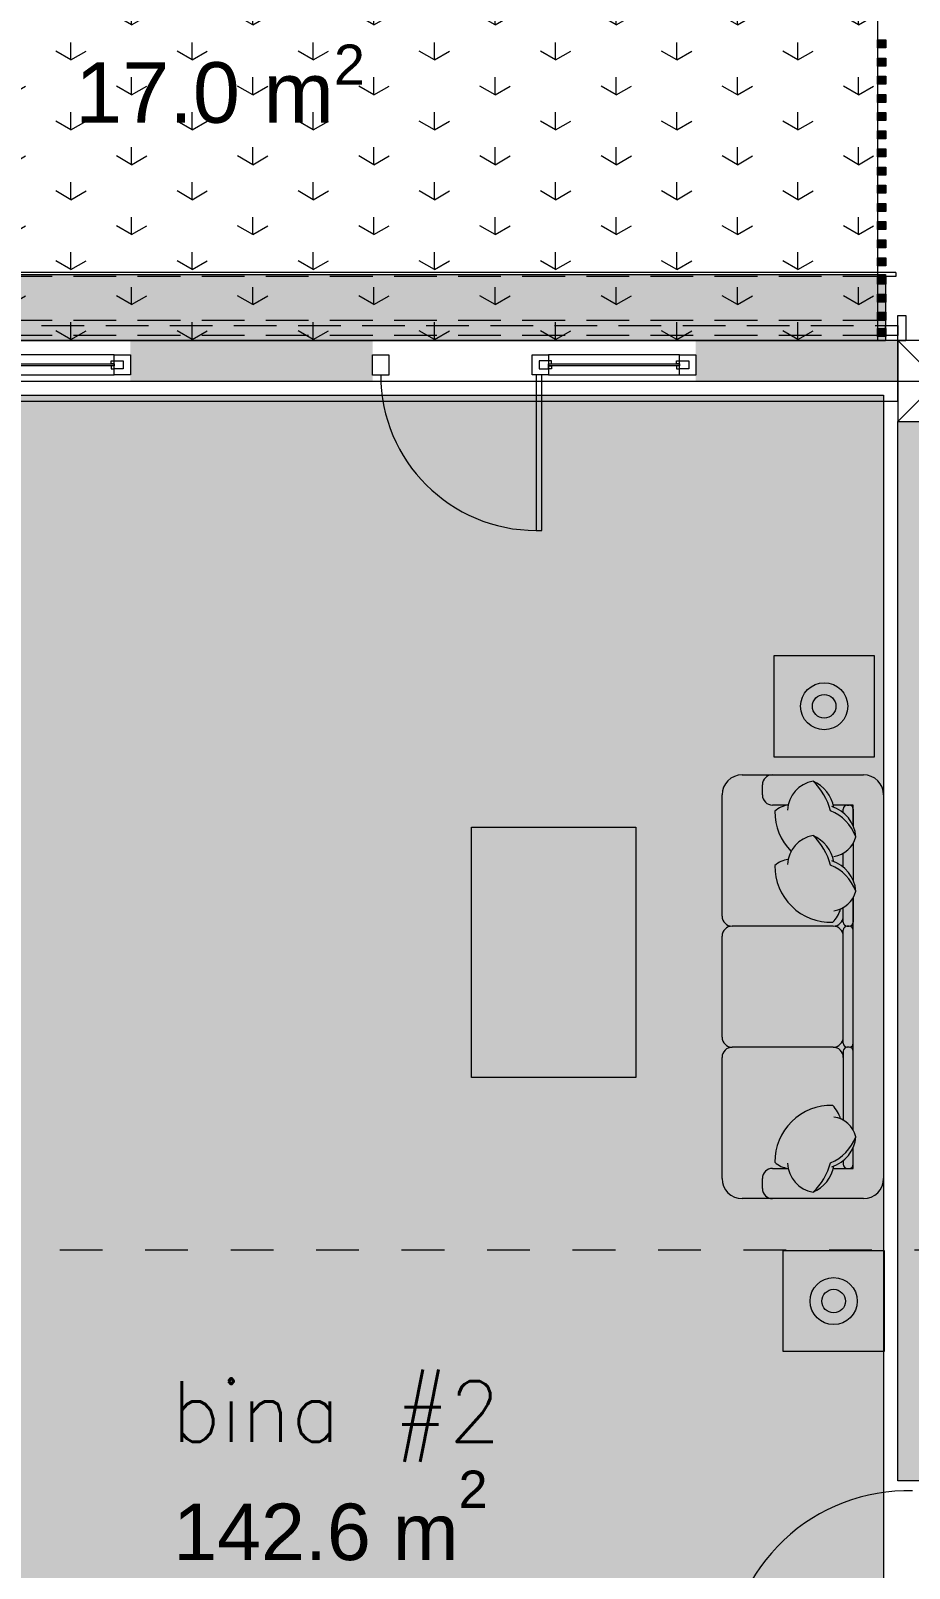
# Model space of a CAD drawing. Header units: millimetres. Extents: x 476571643 to 477489869, y 4620928210 to 4621294454.
# Drawn here: x 477219328 to 477223679, y 4621037450 to 4621045068 of the extents above; entities that cross this region are included whole.
import ezdxf

# ---------------------------------------------------------------- set-up
doc = ezdxf.new("R2010")
doc.units = ezdxf.units.MM
doc.header["$MEASUREMENT"] = 0
doc.linetypes.add('Dashed', pattern=[423.333333, 211.666667, -211.666667])
doc.linetypes.add('Hidden Line', pattern=[317.5, 211.666667, -105.833333])
for name, color, linetype, lineweight in [('2D Drafting - General_Pen_No__1_Pen_No__7', 7, 'Continuous', 0), ('2D Drafting - General_Pen_No__1_Pen_No__7_Pen_No__7', 7, 'Continuous', 0), ('2D Drafting - General_Pen_No__250_Pen_No__7_Pen_No__250', 7, 'Continuous', 0), ('2D Drafting - General_Pen_No__250_Pen_No__7_Pen_No__4', 7, 'Continuous', 0), ('2D Drafting - General_Pen_No__250_Pen_No__7_Pen_No__7', 7, 'Continuous', 0), ('2D Drafting - General_Pen_No__7_Pen_No__7_Pen_No__7', 7, 'Continuous', 0), ('Annotation - Text_Pen_No__7_Pen_No__142', 142, 'Continuous', 0), ('Doors_Pen_No__7_Pen_No__7_Pen_No__7', 7, 'Continuous', 0), ('G-Anno-Nplt_Pen_No__142', 142, 'Continuous', 0), ('G-Anno-Nplt_Pen_No__151', 151, 'Continuous', 0), ('G-Anno-Nplt_Pen_No__4', 7, 'Continuous', 0), ('kar-panjara_Pen_No__7_Pen_No__7_Pen_No__7', 7, 'Continuous', 0), ('New_0_Pen_No__250_Pen_No__255', 255, 'Continuous', 0), ('New_0_Pen_No__250_Pen_No__7', 7, 'Continuous', 0), ('New_0_Pen_No__7', 7, 'Continuous', 0), ('New_2D Drafting - General_Pen_No__250_Pen_No__7_Pen_No__112', 112, 'Continuous', 0), ('New_2D Drafting - General_Pen_No__250_Pen_No__7_Pen_No__4', 7, 'Continuous', 0), ('New_Interior - Furniture _Pen_No__250', 7, 'Continuous', 0), ('New_Interior - Furniture _Pen_No__255', 255, 'Continuous', 0), ('New_shenobebi_Pen_No__1', 1, 'Continuous', 0), ('zoma_Pen_No__142', 142, 'Continuous', 0), ('zoma_Pen_No__5_Pen_No__5', 5, 'Continuous', 0)]:
    doc.layers.add(name, color=color, linetype=linetype, lineweight=lineweight)
doc.layers.add('zoma', color=7, linetype='Continuous')
doc.styles.add('GENERATED_STYLE_1', font='arial.ttf')
doc.styles.add('GENERATED_STYLE_2', font='arial.ttf')
doc.dimstyles.new('GENERATED_STYLE__3', dxfattribs={"dimtxt": 200, "dimasz": 64.421331, "dimexe": 0.18, "dimexo": 3, "dimgap": 0.09, "dimtad": 1, "dimtih": 1, "dimtoh": 1, "dimlfac": 0.001, "dimzin": 0, "dimdsep": 46, "dimtxsty": 'GENERATED_STYLE_2', "dimblk": 'ARROWHEAD_2', "dimblk1": 'ARROWHEAD_2', "dimblk2": 'ARROWHEAD_2', "dimcen": 0.09, "dimclrd": 142, "dimclre": 142, "dimclrt": 142, "dimadec": 0, "dimazin": 0, "dimtfac": 1, "dimtdec": 4, "dimtmove": 0, "dimatfit": 3, "dimfxl": 1, "dimtolj": 1, "dimtzin": 0, "dimarcsym": 0})
doc.dimstyles.new('GENERATED_STYLE__7', dxfattribs={"dimtxt": 200, "dimasz": 64.421331, "dimexe": 0.18, "dimexo": 3, "dimgap": 0.09, "dimtad": 1, "dimlfac": 0.001, "dimzin": 0, "dimdsep": 46, "dimtxsty": 'GENERATED_STYLE_2', "dimblk": 'ARROWHEAD_2', "dimblk1": 'ARROWHEAD_2', "dimblk2": 'ARROWHEAD_2', "dimcen": 0.09, "dimclrd": 142, "dimclre": 142, "dimclrt": 142, "dimadec": 0, "dimazin": 0, "dimtfac": 1, "dimtdec": 4, "dimtmove": 0, "dimatfit": 3, "dimfxl": 1, "dimtolj": 1, "dimtzin": 0, "dimarcsym": 0})

# ---------------------------------------------------------------- blocks, each defined once
blk = doc.blocks.new('*D1229', base_point=(476844527.1, 4621385791))
at = {"layer": 'zoma_Pen_No__142', "color": 142, "linetype": 'Continuous', "lineweight": 0, "transparency": 16777216}
for p, q in [((477240465.3, 4621043532.5), (477240338.2, 4621043532.5)), ((477240444.1, 4621043508.1), (477240359.4, 4621043557)), ((477240401.7, 4621025832.5), (477240401.7, 4621043532.5)), ((477240465.3, 4621025832.5), (477240338.2, 4621025832.5)), ((477240359.4, 4621025857), (477240444.1, 4621025808.1)), ((477240401.7, 4621025791.1), (477240401.7, 4621025832.5))]:
    blk.add_line(p, q, dxfattribs=at)
at = {"layer": 'zoma_Pen_No__142', "color": 142, "lineweight": 0, "transparency": 16777216, "insert": (477240361.7, 4621034340.6), "char_height": 200, "attachment_point": 7, "rotation": 90, "style": 'GENERATED_STYLE_2'}
blk.add_mtext('\\A1;{\\pql;\\fArial CYR|b0|i0|c204|p34;17.70}', dxfattribs=at)
blk = doc.blocks.new('ARROWHEAD_2')
at = {"color": 0, "linetype": 'Continuous', "lineweight": 0}
for p, q in [((0, 0), (-1, 0)), ((-0.38, -0.66), (0.38, 0.66))]:
    blk.add_line(p, q, dxfattribs=at)
blk = doc.blocks.new('*D1230', base_point=(476844527.1, 4621385791))
at = {"layer": 'zoma_Pen_No__142', "color": 142, "linetype": 'Continuous', "lineweight": 0, "transparency": 16777216}
for p, q in [((477240401.7, 4621043532.5), (477240401.7, 4621043574)), ((477240465.3, 4621043532.5), (477240338.2, 4621043532.5)), ((477240444.1, 4621043508.1), (477240359.4, 4621043557))]:
    blk.add_line(p, q, dxfattribs=at)
blk = doc.blocks.new('*D1232', base_point=(476844527.1, 4621385791))
at = {"layer": 'zoma_Pen_No__142', "color": 142, "linetype": 'Continuous', "lineweight": 0, "transparency": 16777216}
for p, q in [((477217121.8, 4621046493.3), (477217121.8, 4621046620.4)), ((477223621.8, 4621046493.3), (477223621.8, 4621046620.4)), ((477217146.3, 4621046599.2), (477217097.3, 4621046514.5)), ((477217121.8, 4621046556.8), (477223621.8, 4621046556.8)), ((477223646.3, 4621046599.2), (477223597.3, 4621046514.5))]:
    blk.add_line(p, q, dxfattribs=at)
at = {"layer": 'zoma_Pen_No__142', "color": 142, "lineweight": 0, "transparency": 16777216, "char_height": 200, "attachment_point": 7, "style": 'GENERATED_STYLE_2'}
for s, insert in [('\\A1;{\\pql;\\fArial CYR|b0|i0|c204|p34;6.50}', (477220105.8, 4621046596.8)), ('\\A1;{\\pql;\\fArial CYR|b0|i0|c204|p34;0.40}', (477223065.2, 4621046596.8))]:
    blk.add_mtext(s, dxfattribs=dict(at, insert=insert))
blk = doc.blocks.new('*D1233', base_point=(476844527.1, 4621385791))
at = {"layer": 'zoma_Pen_No__142', "color": 142, "linetype": 'Continuous', "lineweight": 0, "transparency": 16777216}
for p, q in [((477223621.8, 4621046493.3), (477223621.8, 4621046620.4)), ((477224021.8, 4621046493.3), (477224021.8, 4621046620.4)), ((477223646.3, 4621046599.2), (477223597.3, 4621046514.5)), ((477223621.8, 4621046556.8), (477224021.8, 4621046556.8)), ((477224046.3, 4621046599.2), (477223997.3, 4621046514.5))]:
    blk.add_line(p, q, dxfattribs=at)
blk = doc.blocks.new('*D1241', base_point=(476844527.1, 4621385791))
at = {"layer": 'zoma_Pen_No__142', "color": 142, "linetype": 'Continuous', "lineweight": 0, "transparency": 16777216}
for p, q in [((477216680.4, 4621047304.8), (477216721.8, 4621047304.8)), ((477216746.3, 4621047347.2), (477216697.3, 4621047262.4)), ((477216721.8, 4621047241.2), (477216721.8, 4621047368.3)), ((477216721.8, 4621047304.8), (477237821.8, 4621047304.8)), ((477237797.3, 4621047262.4), (477237846.3, 4621047347.2)), ((477237821.8, 4621047241.2), (477237821.8, 4621047368.3)), ((477237821.8, 4621047304.8), (477237863.3, 4621047304.8))]:
    blk.add_line(p, q, dxfattribs=at)
at = {"layer": 'zoma_Pen_No__142', "color": 142, "lineweight": 0, "transparency": 16777216, "insert": (477226929.9, 4621047344.8), "char_height": 200, "attachment_point": 7, "style": 'GENERATED_STYLE_2'}
blk.add_mtext('\\A1;{\\pql;\\fArial CYR|b0|i0|c204|p34;21.10}', dxfattribs=at)
blk = doc.blocks.new('*D1243', base_point=(476844527.1, 4621385791))
at = {"layer": 'zoma_Pen_No__142', "color": 142, "linetype": 'Continuous', "lineweight": 0, "transparency": 16777216}
for p, q in [((477217146.3, 4621024613.5), (477217097.3, 4621024528.7)), ((477217121.8, 4621024507.5), (477217121.8, 4621024634.6)), ((477223646.3, 4621024613.5), (477223597.3, 4621024528.7)), ((477223621.8, 4621024507.5), (477223621.8, 4621024634.6)), ((477217121.8, 4621024571.1), (477223621.8, 4621024571.1))]:
    blk.add_line(p, q, dxfattribs=at)
at = {"layer": 'zoma_Pen_No__142', "color": 142, "lineweight": 0, "transparency": 16777216, "char_height": 200, "attachment_point": 7, "style": 'GENERATED_STYLE_2'}
for s, insert in [('\\A1;{\\pql;\\fArial CYR|b0|i0|c204|p34;6.50}', (477220105.8, 4621024611.1)), ('\\A1;{\\pql;\\fArial CYR|b0|i0|c204|p34;0.40}', (477223065.2, 4621024611.1))]:
    blk.add_mtext(s, dxfattribs=dict(at, insert=insert))
blk = doc.blocks.new('*D1244', base_point=(476844527.1, 4621385791))
at = {"layer": 'zoma_Pen_No__142', "color": 142, "linetype": 'Continuous', "lineweight": 0, "transparency": 16777216}
for p, q in [((477223646.3, 4621024613.5), (477223597.3, 4621024528.7)), ((477223621.8, 4621024507.5), (477223621.8, 4621024634.6)), ((477224046.3, 4621024613.5), (477223997.3, 4621024528.7)), ((477224021.8, 4621024507.5), (477224021.8, 4621024634.6)), ((477223621.8, 4621024571.1), (477224021.8, 4621024571.1))]:
    blk.add_line(p, q, dxfattribs=at)
blk = doc.blocks.new('*D1252', base_point=(476844527.1, 4621385791))
at = {"layer": 'zoma_Pen_No__142', "color": 142, "linetype": 'Continuous', "lineweight": 0, "transparency": 16777216}
for p, q in [((477216746.3, 4621023945.1), (477216697.3, 4621023860.3)), ((477216721.8, 4621023839.1), (477216721.8, 4621023966.3)), ((477237797.3, 4621023860.3), (477237846.3, 4621023945.1)), ((477237821.8, 4621023839.1), (477237821.8, 4621023966.3)), ((477216680.4, 4621023902.7), (477216721.8, 4621023902.7)), ((477216721.8, 4621023902.7), (477237821.8, 4621023902.7)), ((477237821.8, 4621023902.7), (477237863.3, 4621023902.7))]:
    blk.add_line(p, q, dxfattribs=at)
at = {"layer": 'zoma_Pen_No__142', "color": 142, "lineweight": 0, "transparency": 16777216, "insert": (477226929.9, 4621023942.7), "char_height": 200, "attachment_point": 7, "style": 'GENERATED_STYLE_2'}
blk.add_mtext('\\A1;{\\pql;\\fArial CYR|b0|i0|c204|p34;21.10}', dxfattribs=at)

msp = doc.modelspace()

# ---------------------------------------------------------------- hatches: boundary and pattern name
at = {"layer": '2D Drafting - General_Pen_No__250_Pen_No__7_Pen_No__7', "linetype": 'Continuous', "lineweight": 0}
for points in [[(477221021.511, 4621043332.543), (477219821.543, 4621043332.543), (477219821.543, 4621043532.543), (477221021.511, 4621043532.543)], [(477223621.818, 4621043332.543), (477222621.511, 4621043332.543), (477222621.511, 4621043532.543), (477223621.818, 4621043532.543)], [(477223821.818, 4621043132.543), (477223821.818, 4621037882.543), (477223621.818, 4621037882.543), (477223621.818, 4621043132.543)]]:
    msp.add_hatch(color=7, dxfattribs=at).paths.add_polyline_path(points)
at = {"layer": 'G-Anno-Nplt_Pen_No__151', "linetype": 'Continuous', "lineweight": 0, "true_color": 0x1f2f3f}
h = msp.add_hatch(color=169, dxfattribs=at)
h.paths.add_polyline_path([(477216991.818, 4621032222.355), (477217391.818, 4621032222.355), (477217391.818, 4621032902.543), (477217191.818, 4621032902.543), (477217191.818, 4621033202.542), (477216991.818, 4621033202.542), (477216991.818, 4621036162.542), (477217191.818, 4621036162.542), (477217191.818, 4621036462.542), (477217391.818, 4621036462.542), (477217391.818, 4621037142.73), (477216991.818, 4621037142.73), (477216991.818, 4621043062.543), (477217191.818, 4621043062.543), (477217191.818, 4621043262.542), (477223551.817, 4621043262.542), (477223551.817, 4621036402.542), (477223251.817, 4621036402.542), (477223251.817, 4621035865.8), (477224532.005, 4621035865.8), (477224532.005, 4621036262.543), (477227751.818, 4621036262.543), (477227751.818, 4621026302.542), (477227751.818, 4621026102.601), (477224091.817, 4621026102.601), (477224091.817, 4621026302.542), (477223891.818, 4621026302.542), (477223891.818, 4621027702.539), (477216991.818, 4621027702.539)])
h.paths.add_polyline_path([(477224092.607, 4621032662.543), (477224092.607, 4621033202.542), (477223552.607, 4621033202.542), (477223552.607, 4621032662.543)], flags=0)
at = {"layer": 'New_0_Pen_No__250_Pen_No__255', "linetype": 'Continuous', "lineweight": 0}
for points in [[(477223521.818, 4621045022.838), (477223562.113, 4621045022.838), (477223562.113, 4621044983.185), (477223521.818, 4621044983.185)], [(477223521.818, 4621044932.838), (477223562.113, 4621044932.838), (477223562.113, 4621044893.185), (477223521.818, 4621044893.185)], [(477223521.818, 4621044842.838), (477223562.113, 4621044842.838), (477223562.113, 4621044803.185), (477223521.818, 4621044803.185)], [(477223521.818, 4621044752.838), (477223562.113, 4621044752.838), (477223562.113, 4621044713.185), (477223521.818, 4621044713.185)], [(477223521.818, 4621044662.838), (477223562.113, 4621044662.838), (477223562.113, 4621044623.185), (477223521.818, 4621044623.185)], [(477223521.818, 4621044572.838), (477223562.113, 4621044572.838), (477223562.113, 4621044533.185), (477223521.818, 4621044533.185)], [(477223521.818, 4621044482.838), (477223562.113, 4621044482.838), (477223562.113, 4621044443.185), (477223521.818, 4621044443.185)], [(477223521.818, 4621044392.838), (477223562.113, 4621044392.838), (477223562.113, 4621044353.185), (477223521.818, 4621044353.185)], [(477223521.818, 4621044302.838), (477223562.113, 4621044302.838), (477223562.113, 4621044263.185), (477223521.818, 4621044263.185)], [(477223521.818, 4621044212.838), (477223562.113, 4621044212.838), (477223562.113, 4621044173.185), (477223521.818, 4621044173.185)], [(477223521.818, 4621044122.838), (477223562.113, 4621044122.838), (477223562.113, 4621044083.185), (477223521.818, 4621044083.185)], [(477223521.818, 4621044032.838), (477223562.113, 4621044032.838), (477223562.113, 4621043993.185), (477223521.818, 4621043993.185)], [(477223521.818, 4621043942.838), (477223562.113, 4621043942.838), (477223562.113, 4621043903.185), (477223521.818, 4621043903.185)], [(477223521.818, 4621043852.838), (477223562.113, 4621043852.838), (477223562.113, 4621043813.185), (477223521.818, 4621043813.185)], [(477223521.818, 4621043762.838), (477223562.113, 4621043762.838), (477223562.113, 4621043723.185), (477223521.818, 4621043723.185)], [(477223521.818, 4621043672.838), (477223562.113, 4621043672.838), (477223562.113, 4621043633.185), (477223521.818, 4621043633.185)], [(477223521.818, 4621043592.195), (477223562.113, 4621043592.195), (477223562.113, 4621043552.542), (477223521.818, 4621043552.542)]]:
    msp.add_hatch(color=255, dxfattribs=at).paths.add_polyline_path(points)
at = {"layer": 'New_2D Drafting - General_Pen_No__250_Pen_No__7_Pen_No__112', "linetype": 'Continuous', "lineweight": 0}
h = msp.add_hatch(dxfattribs=at)
h.set_pattern_fill('GRASS', color=112, style=0, pattern_type=2)
h.set_pattern_definition([(90, (476844527.15, 4621385791.04), (-600, 0), [86.60254, -259.80762]), (90, (476844827.15, 4621385964.25), (-600, 0), [86.60254, -259.80762]), (30, (476844527.15, 4621385791.04), (-300, 519.61524), [86.60254, -259.80762]), (30, (476844527.15, 4621386137.45), (-300, 519.61524), [86.60254, -259.80762]), (150, (476844527.15, 4621385791.04), (300, 519.61524), [86.60254, -259.80762]), (150, (476844527.15, 4621386137.45), (300, 519.61524), [86.60254, -259.80762])])
h.paths.add_polyline_path([(477216941.966, 4621043532.406), (477216941.966, 4621046132.543), (477223521.818, 4621046132.543), (477223521.818, 4621043532.406)])
at = {"layer": 'New_Interior - Furniture _Pen_No__255', "linetype": 'Continuous', "lineweight": 0}
msp.add_hatch(color=255, dxfattribs=at).paths.add_polyline_path([(477223561.818, 4621043532.406), (477216841.818, 4621043532.406), (477216841.818, 4621043859.783), (477223561.818, 4621043859.783)])

# ---------------------------------------------------------------- linework, layer by layer
at = {"layer": '2D Drafting - General_Pen_No__1_Pen_No__7', "color": 7, "linetype": 'Continuous', "lineweight": 0}
for p, q in [((477224021.818, 4621043132.543), (477223621.818, 4621043532.543)), ((477223621.818, 4621043132.543), (477224021.818, 4621043532.543))]:
    msp.add_line(p, q, dxfattribs=at)
at = {"layer": '2D Drafting - General_Pen_No__1_Pen_No__7', "color": 7, "linetype": 'Continuous', "lineweight": 0, "flags": 128}
for points in [[(477217121.818, 4621043232.543), (477223621.818, 4621043232.543), (477223621.818, 4621043532.543), (477217121.818, 4621043532.543)], [(477223621.818, 4621043132.543), (477224021.818, 4621043132.543), (477224021.818, 4621043532.543), (477223621.818, 4621043532.543)]]:
    msp.add_lwpolyline(points, close=True, dxfattribs=at)
at = {"layer": '2D Drafting - General_Pen_No__1_Pen_No__7_Pen_No__7', "color": 7, "linetype": 'Continuous', "lineweight": 0}
msp.add_arc((477223670.786, 4621036940.265), 893.239, 88.396194, 178.396194, dxfattribs=at)
at = {"layer": '2D Drafting - General_Pen_No__250_Pen_No__7_Pen_No__250', "color": 7, "linetype": 'Continuous', "lineweight": 0, "flags": 128}
msp.add_lwpolyline([(477223821.818, 4621043132.543), (477223821.818, 4621037882.543), (477223621.818, 4621037882.543), (477223621.818, 4621043132.543)], close=True, dxfattribs=at)
at = {"layer": '2D Drafting - General_Pen_No__7_Pen_No__7_Pen_No__7', "color": 7, "linetype": 'Continuous', "lineweight": 0, "flags": 128}
for points in [[(477219741.542, 4621043462.367), (477219091.542, 4621043462.338), (477219091.546, 4621043362.399), (477219741.546, 4621043362.427)], [(477222541.511, 4621043462.304), (477221891.511, 4621043462.276), (477221891.515, 4621043362.337), (477222541.515, 4621043362.365)]]:
    msp.add_lwpolyline(points, close=True, dxfattribs=at)
at = {"layer": '2D Drafting - General_Pen_No__7_Pen_No__7_Pen_No__7', "color": 7, "linetype": 'Continuous', "lineweight": 0}
msp.add_arc((477221831.826, 4621043362.324), 770.311, 180.005711, 270.0025313, dxfattribs=at)
at = {"layer": 'Doors_Pen_No__7_Pen_No__7_Pen_No__7', "color": 7, "linetype": 'Continuous', "lineweight": 0, "flags": 128}
msp.add_lwpolyline([(477221858.493, 4621043362.325), (477221831.826, 4621043362.324), (477221831.86, 4621042592.012), (477221858.527, 4621042592.014)], close=True, dxfattribs=at)
at = {"layer": 'G-Anno-Nplt_Pen_No__4', "color": 7, "linetype": 'Continuous', "lineweight": 0, "flags": 128}
msp.add_lwpolyline([(477216991.818, 4621037142.73), (477216991.818, 4621043062.543), (477217191.818, 4621043062.543), (477217191.818, 4621043262.542), (477223551.817, 4621043262.542), (477223551.817, 4621036402.542)], dxfattribs=at)
at = {"layer": 'kar-panjara_Pen_No__7_Pen_No__7_Pen_No__7', "color": 7, "linetype": 'Continuous', "lineweight": 0, "flags": 128}
for points in [[(477219741.544, 4621043407.427), (477219091.544, 4621043407.399), (477219091.543, 4621043417.399), (477219741.543, 4621043417.427)], [(477219786.545, 4621043392.429), (477219741.545, 4621043392.427), (477219741.544, 4621043407.427), (477219741.543, 4621043417.427), (477219726.543, 4621043417.427), (477219726.543, 4621043432.427), (477219786.543, 4621043432.429)], [(477219741.542, 4621043462.367), (477219821.542, 4621043462.37), (477219821.546, 4621043362.37), (477219741.546, 4621043362.367)], [(477221021.511, 4621043462.255), (477221101.511, 4621043462.259), (477221101.515, 4621043362.259), (477221021.515, 4621043362.255)], [(477221811.511, 4621043462.333), (477221891.511, 4621043462.337), (477221891.515, 4621043362.337), (477221811.515, 4621043362.333)], [(477221846.514, 4621043392.335), (477221891.514, 4621043392.337), (477221891.513, 4621043407.337), (477221891.513, 4621043417.337), (477221906.513, 4621043417.337), (477221906.512, 4621043432.337), (477221846.512, 4621043432.335)], [(477222541.513, 4621043407.365), (477221891.513, 4621043407.337), (477221891.513, 4621043417.337), (477222541.513, 4621043417.365)], [(477222586.514, 4621043392.367), (477222541.514, 4621043392.365), (477222541.513, 4621043407.365), (477222541.513, 4621043417.365), (477222526.513, 4621043417.365), (477222526.512, 4621043432.365), (477222586.512, 4621043432.367)], [(477222541.511, 4621043462.304), (477222621.511, 4621043462.308), (477222621.515, 4621043362.308), (477222541.515, 4621043362.304)], [(477219726.545, 4621043392.427), (477219741.545, 4621043392.427), (477219741.544, 4621043407.427), (477219726.544, 4621043407.427)], [(477221906.514, 4621043392.337), (477221891.514, 4621043392.337), (477221891.513, 4621043407.337), (477221906.513, 4621043407.337)], [(477222526.514, 4621043392.365), (477222541.514, 4621043392.365), (477222541.513, 4621043407.365), (477222526.513, 4621043407.365)]]:
    msp.add_lwpolyline(points, close=True, dxfattribs=at)
at = {"layer": 'New_0_Pen_No__250_Pen_No__7', "color": 7, "linetype": 'Continuous', "lineweight": 0, "flags": 128}
for points in [[(477223521.818, 4621045022.838), (477223562.113, 4621045022.838), (477223562.113, 4621044983.185), (477223521.818, 4621044983.185)], [(477223521.818, 4621044932.838), (477223562.113, 4621044932.838), (477223562.113, 4621044893.185), (477223521.818, 4621044893.185)], [(477223521.818, 4621044842.838), (477223562.113, 4621044842.838), (477223562.113, 4621044803.185), (477223521.818, 4621044803.185)], [(477223521.818, 4621044752.838), (477223562.113, 4621044752.838), (477223562.113, 4621044713.185), (477223521.818, 4621044713.185)], [(477223521.818, 4621044662.838), (477223562.113, 4621044662.838), (477223562.113, 4621044623.185), (477223521.818, 4621044623.185)], [(477223521.818, 4621044572.838), (477223562.113, 4621044572.838), (477223562.113, 4621044533.185), (477223521.818, 4621044533.185)], [(477223521.818, 4621044482.838), (477223562.113, 4621044482.838), (477223562.113, 4621044443.185), (477223521.818, 4621044443.185)], [(477223521.818, 4621044392.838), (477223562.113, 4621044392.838), (477223562.113, 4621044353.185), (477223521.818, 4621044353.185)], [(477223521.818, 4621044302.838), (477223562.113, 4621044302.838), (477223562.113, 4621044263.185), (477223521.818, 4621044263.185)], [(477223521.818, 4621044212.838), (477223562.113, 4621044212.838), (477223562.113, 4621044173.185), (477223521.818, 4621044173.185)], [(477223521.818, 4621044122.838), (477223562.113, 4621044122.838), (477223562.113, 4621044083.185), (477223521.818, 4621044083.185)], [(477223521.818, 4621044032.838), (477223562.113, 4621044032.838), (477223562.113, 4621043993.185), (477223521.818, 4621043993.185)], [(477223521.818, 4621043942.838), (477223562.113, 4621043942.838), (477223562.113, 4621043903.185), (477223521.818, 4621043903.185)], [(477223521.818, 4621043852.838), (477223562.113, 4621043852.838), (477223562.113, 4621043813.185), (477223521.818, 4621043813.185)], [(477223521.818, 4621043762.838), (477223562.113, 4621043762.838), (477223562.113, 4621043723.185), (477223521.818, 4621043723.185)], [(477223521.818, 4621043672.838), (477223562.113, 4621043672.838), (477223562.113, 4621043633.185), (477223521.818, 4621043633.185)], [(477223521.818, 4621043592.195), (477223562.113, 4621043592.195), (477223562.113, 4621043552.542), (477223521.818, 4621043552.542)]]:
    msp.add_lwpolyline(points, close=True, dxfattribs=at)
at = {"layer": 'New_0_Pen_No__7', "color": 7, "linetype": 'Continuous', "lineweight": 0}
for p, q in [((477223507.542, 4621041970.976), (477223007.542, 4621041970.976)), ((477223007.542, 4621041970.976), (477223007.542, 4621041470.976)), ((477223507.542, 4621041470.976), (477223507.542, 4621041970.976)), ((477223007.542, 4621041470.976), (477223507.542, 4621041470.976)), ((477222851.818, 4621041381.392), (477223451.818, 4621041381.392)), ((477222951.818, 4621041281.392), (477222951.818, 4621041331.392)), ((477222751.818, 4621040681.392), (477222751.818, 4621041281.392)), ((477223079.286, 4621041231.392), (477223001.818, 4621041231.392)), ((477223401.818, 4621041231.392), (477223303.556, 4621041231.392)), ((477223351.818, 4621041193.236), (477223351.818, 4621041211.392)), ((477223371.818, 4621041231.392), (477223381.818, 4621041231.392)), ((477223401.818, 4621041126.206), (477223401.818, 4621041231.392)), ((477223401.818, 4621041211.392), (477223401.818, 4621041126.206)), ((477223551.818, 4621041281.392), (477223551.818, 4621039381.392)), ((477223351.818, 4621040923.888), (477223351.818, 4621040992.677)), ((477223401.818, 4621041043.024), (477223401.818, 4621040856.857)), ((477223401.818, 4621039619.76), (477223401.818, 4621040773.676)), ((477223401.818, 4621040773.676), (477223401.818, 4621040651.392)), ((477223351.818, 4621040651.392), (477223351.818, 4621040723.329)), ((477223301.818, 4621040631.392), (477222801.818, 4621040631.392)), ((477223351.818, 4621040051.392), (477223351.818, 4621040611.392)), ((477223371.818, 4621040631.392), (477223381.818, 4621040631.392)), ((477223381.818, 4621040631.392), (477223371.818, 4621040631.392)), ((477222751.818, 4621040081.392), (477222751.818, 4621040581.392)), ((477223301.818, 4621040031.392), (477222801.818, 4621040031.392)), ((477223351.818, 4621040011.392), (477223351.818, 4621039670.107)), ((477223381.818, 4621040031.392), (477223371.818, 4621040031.392)), ((477223381.818, 4621040031.392), (477223371.818, 4621040031.392)), ((477222751.818, 4621039381.392), (477222751.818, 4621039981.392)), ((477223401.818, 4621039431.392), (477223401.818, 4621039536.578)), ((477223401.818, 4621039451.392), (477223401.818, 4621039536.578)), ((477223351.818, 4621039469.547), (477223351.818, 4621039451.392)), ((477222951.818, 4621039331.392), (477222951.818, 4621039381.392)), ((477223001.818, 4621039431.392), (477223079.286, 4621039431.392)), ((477223303.556, 4621039431.392), (477223401.818, 4621039431.392)), ((477223371.818, 4621039431.392), (477223381.818, 4621039431.392)), ((477223451.818, 4621039281.392), (477222851.818, 4621039281.392))]:
    msp.add_line(p, q, dxfattribs=at)
for points in [[(477221510.422, 4621041122.665), (477222324.169, 4621041122.665), (477222324.169, 4621039881.96), (477221510.422, 4621039881.96)], [(477223054.535, 4621039023.666), (477223554.535, 4621039023.666), (477223554.535, 4621038523.666), (477223054.535, 4621038523.666)]]:
    msp.add_lwpolyline(points, close=True, dxfattribs=at)
for centre, radius in [((477223257.542, 4621041720.976), 116.667), ((477223257.542, 4621041720.976), 58.333), ((477223304.535, 4621038773.666), 116.667), ((477223304.535, 4621038773.666), 58.333)]:
    msp.add_circle(centre, radius, dxfattribs=at)
for centre, radius, start, end in [((477222851.818, 4621041281.392), 100, 90, 180), ((477223001.818, 4621041331.392), 50, 90, 180), ((477223451.818, 4621041281.392), 100, 0, 90), ((477223226.89, 4621041200.863), 150.728, 99.3928456, 177.9328278), ((477223132.265, 4621041187.091), 176.927, 10.6386668, 66.6848493), ((477223003.351, 4621041134.258), 293.149, 13.6491609, 47.2632291), ((477223001.818, 4621041281.392), 50, 180, 270), ((477223091.709, 4621041118.999), 113.183, 96.2902505, 133.8883997), ((477223244.517, 4621041061.034), 170.267, 4.533178, 72.7286375), ((477223371.818, 4621041211.392), 20, 90, 180), ((477223381.818, 4621041211.392), 20, 0, 90), ((477223291.354, 4621041197.759), 278.124, 179.4210676, 224.7117329), ((477223207.015, 4621040997.999), 220.903, 20.2593802, 68.4317468), ((477223226.89, 4621040931.515), 150.728, 99.3928458, 177.932828), ((477223132.265, 4621040917.743), 176.927, 10.6386669, 66.6848493), ((477223003.351, 4621040864.91), 293.149, 13.6491607, 47.263229), ((477223287.781, 4621041106.273), 130.403, 277.7680215, 345.8936057), ((477223291.354, 4621040928.411), 278.124, 179.4210675, 271.7149849), ((477223091.709, 4621040849.651), 113.183, 96.2902505, 133.8883997), ((477223207.015, 4621040728.651), 220.903, 20.2593804, 68.4317471), ((477223244.517, 4621040791.686), 170.267, 4.5331781, 72.7286377), ((477223287.781, 4621040836.925), 130.403, 277.7680213, 345.893606), ((477222801.818, 4621040681.392), 50, 180, 270), ((477223184.311, 4621040763.76), 161.732, 315.5055259, 343.2207213), ((477223301.818, 4621040681.392), 50, 270, 0), ((477222801.818, 4621040581.392), 50, 90, 180), ((477223301.818, 4621040581.392), 50, 0, 90), ((477223371.818, 4621040651.392), 20, 180, 270), ((477223371.818, 4621040611.392), 20, 90, 180), ((477223381.818, 4621040651.392), 20, 270, 0), ((477223381.818, 4621040611.392), 20, 0, 90), ((477222801.818, 4621040081.392), 50, 180, 270), ((477223301.818, 4621040081.392), 50, 270, 0), ((477222801.818, 4621039981.392), 50, 90, 180), ((477223301.818, 4621039981.392), 50, 0, 90), ((477223371.818, 4621040051.392), 20, 180, 270), ((477223371.818, 4621040011.392), 20, 90, 180), ((477223381.818, 4621040051.392), 20, 270, 0), ((477223381.818, 4621040011.392), 20, 0, 90), ((477223291.354, 4621039465.025), 278.124, 88.2850156, 180.5789328), ((477223184.311, 4621039629.675), 161.732, 16.779279, 44.4944745), ((477223287.781, 4621039556.51), 130.403, 14.1063946, 82.2319792), ((477223207.015, 4621039664.784), 220.903, 291.5682535, 339.7406203), ((477223244.517, 4621039601.75), 170.267, 287.271363, 355.4668225), ((477223091.709, 4621039543.785), 113.183, 226.1116003, 263.7097497), ((477223226.89, 4621039461.921), 150.728, 182.0671727, 260.6071548), ((477223003.351, 4621039528.525), 293.149, 312.7367714, 346.3508397), ((477222851.818, 4621039381.392), 100, 180, 270), ((477223001.818, 4621039381.392), 50, 90, 180), ((477223132.265, 4621039475.693), 176.927, 293.3151512, 349.3613337), ((477223371.818, 4621039451.392), 20, 180, 270), ((477223381.818, 4621039451.392), 20, 270, 0), ((477223451.818, 4621039381.392), 100, 270, 0), ((477223001.818, 4621039331.392), 50, 180, 270)]:
    msp.add_arc(centre, radius, start, end, dxfattribs=at)
at = {"layer": 'New_2D Drafting - General_Pen_No__250_Pen_No__7_Pen_No__4', "color": 7, "linetype": 'Continuous', "lineweight": 0, "flags": 128}
msp.add_lwpolyline([(477216941.966, 4621043532.406), (477216941.966, 4621046132.543), (477223521.818, 4621046132.543), (477223521.818, 4621043532.406)], close=True, dxfattribs=at)
at = {"layer": 'New_Interior - Furniture _Pen_No__250', "color": 7, "linetype": 'Continuous', "lineweight": 0}
for p, q in [((477223611.818, 4621043869.783), (477216791.818, 4621043869.783)), ((477223611.818, 4621043849.783), (477223561.818, 4621043849.783)), ((477223611.818, 4621043869.783), (477223611.818, 4621043849.783)), ((477223621.818, 4621043532.406), (477223621.818, 4621043657.406)), ((477223621.818, 4621043657.406), (477223661.818, 4621043657.406)), ((477223661.818, 4621043657.406), (477223661.818, 4621043532.406)), ((477223561.818, 4621043557.406), (477223561.818, 4621043607.406)), ((477223561.818, 4621043607.406), (477223621.818, 4621043607.406)), ((477223621.818, 4621043607.406), (477223621.818, 4621043557.406)), ((477223621.818, 4621043557.406), (477223561.818, 4621043557.406)), ((477223661.818, 4621043532.406), (477223621.818, 4621043532.406))]:
    msp.add_line(p, q, dxfattribs=at)
at = {"layer": 'New_Interior - Furniture _Pen_No__250', "color": 7, "linetype": 'Hidden Line', "lineweight": 0}
for p, q in [((477223561.818, 4621043849.783), (477216841.818, 4621043849.783)), ((477223561.818, 4621043632.406), (477216841.818, 4621043632.406)), ((477216841.818, 4621043607.406), (477223561.818, 4621043607.406)), ((477223561.818, 4621043607.406), (477223561.818, 4621043557.406)), ((477223561.818, 4621043557.406), (477216841.818, 4621043557.406))]:
    msp.add_line(p, q, dxfattribs=at)
at = {"layer": 'New_Interior - Furniture _Pen_No__250', "color": 7, "linetype": 'Continuous', "lineweight": 0}
msp.add_lwpolyline([(477223561.818, 4621043532.406), (477216841.818, 4621043532.406), (477216841.818, 4621043859.783), (477223561.818, 4621043859.783)], close=True, dxfattribs=at)
at = {"layer": 'New_shenobebi_Pen_No__1', "color": 1, "linetype": 'Dashed', "lineweight": 0}
msp.add_lwpolyline([(477212275.018, 4621039028.245), (477244001.759, 4621039028.245), (477244331.532, 4621039028.245)], dxfattribs=at)
at = {"layer": 'zoma_Pen_No__5_Pen_No__5', "color": 5, "linetype": 'Continuous', "lineweight": 0}
msp.add_line((477212841.267, 4621043332.543), (477241694.347, 4621043332.543), dxfattribs=at)

# ---------------------------------------------------------------- texts
at = {"layer": '2D Drafting - General_Pen_No__250_Pen_No__7_Pen_No__4', "color": 7, "linetype": 'Continuous', "lineweight": 0, "insert": (477220265.963, 4621044999.618), "char_height": 300, "attachment_point": 2, "style": 'GENERATED_STYLE_1'}
msp.add_mtext('\\A1;{\\pqc;\\fArial|b0|i0|c0|p34;17.\\fArial|b0|i0|c0|p34;0\\fArial|b0|i0|c0|p34; m\\fArial|b0|i0|c0|p34;\\A1{\\H.66x;\\S2^  ;}}', dxfattribs=at)
at = {"layer": 'Annotation - Text_Pen_No__7_Pen_No__142', "color": 142, "linetype": 'Continuous', "lineweight": 0, "insert": (477220840.491, 4621038376.779), "char_height": 300, "attachment_point": 2}
msp.add_mtext('\\A1;{\\pqc;\\Ftxt.shx;bina #\\Ftxt.shx;2}', dxfattribs=at)
at = {"layer": 'G-Anno-Nplt_Pen_No__142', "color": 142, "lineweight": 0, "insert": (477220033.656, 4621037486.442), "char_height": 280, "attachment_point": 7, "style": 'GENERATED_STYLE_1'}
msp.add_mtext('{\\fArial|b0|i0|c0|p34;142.6 m{\\H0.66x;\\S2^  ;}}', dxfattribs=at)

# ---------------------------------------------------------------- dimensions: what is measured, and where the dimension line sits
at = {"layer": 'zoma', "color": 142, "linetype": 'Continuous', "lineweight": 0}
for base, p1, p2, picture, middle in [((477237821.818, 4621047304.771), (477216721.818, 4621043532.54), (477237821.818, 4621043532.54), '*D1241', (477227265.876, 4621047444.771)), ((477223621.818, 4621046556.844), (477217121.818, 4621043132.543), (477223621.818, 4621043132.543), '*D1232', (477220365.525, 4621046696.844)), ((477224021.818, 4621046556.844), (477223621.818, 4621043132.543), (477224021.818, 4621043132.543), '*D1233', (477223324.97, 4621046696.844)), ((477237821.818, 4621023902.706), (477216721.818, 4621043532.54), (477237821.818, 4621043532.54), '*D1252', (477227265.876, 4621024042.706)), ((477223621.818, 4621024571.071), (477217121.818, 4621043132.543), (477223621.818, 4621043132.543), '*D1243', (477220365.525, 4621024711.071)), ((477224021.818, 4621024571.071), (477223621.818, 4621043132.543), (477224021.818, 4621043132.543), '*D1244', (477223324.97, 4621024711.071))]:
    dim = msp.add_linear_dim(base=base, p1=p1, p2=p2, dimstyle='GENERATED_STYLE__3', dxfattribs=at)
    dim.commit()
    dim.dimension.update_dxf_attribs({"geometry": picture, "text_midpoint": middle, "dimtype": 160})
for base, p1, p2, picture, middle in [((477240401.740614772, 4621043532.539611816), (477214577.11876899, 4621043532.539611816), (477216721.817624509, 4621043532.539611816), '*D1230', (477240261.740614176, 4621043526.246614456)), ((477240401.741, 4621043532.54), (477237891.743, 4621025832.543), (477214577.119, 4621043532.54), '*D1229', (477240261.741, 4621034676.599))]:
    dim = msp.add_linear_dim(base=base, p1=p1, p2=p2, angle=90, dimstyle='GENERATED_STYLE__7', dxfattribs=at)
    dim.commit()
    dim.dimension.update_dxf_attribs({"geometry": picture, "text_midpoint": middle, "dimtype": 160, "text_rotation": 90})

doc.saveas('drawing.dxf')
